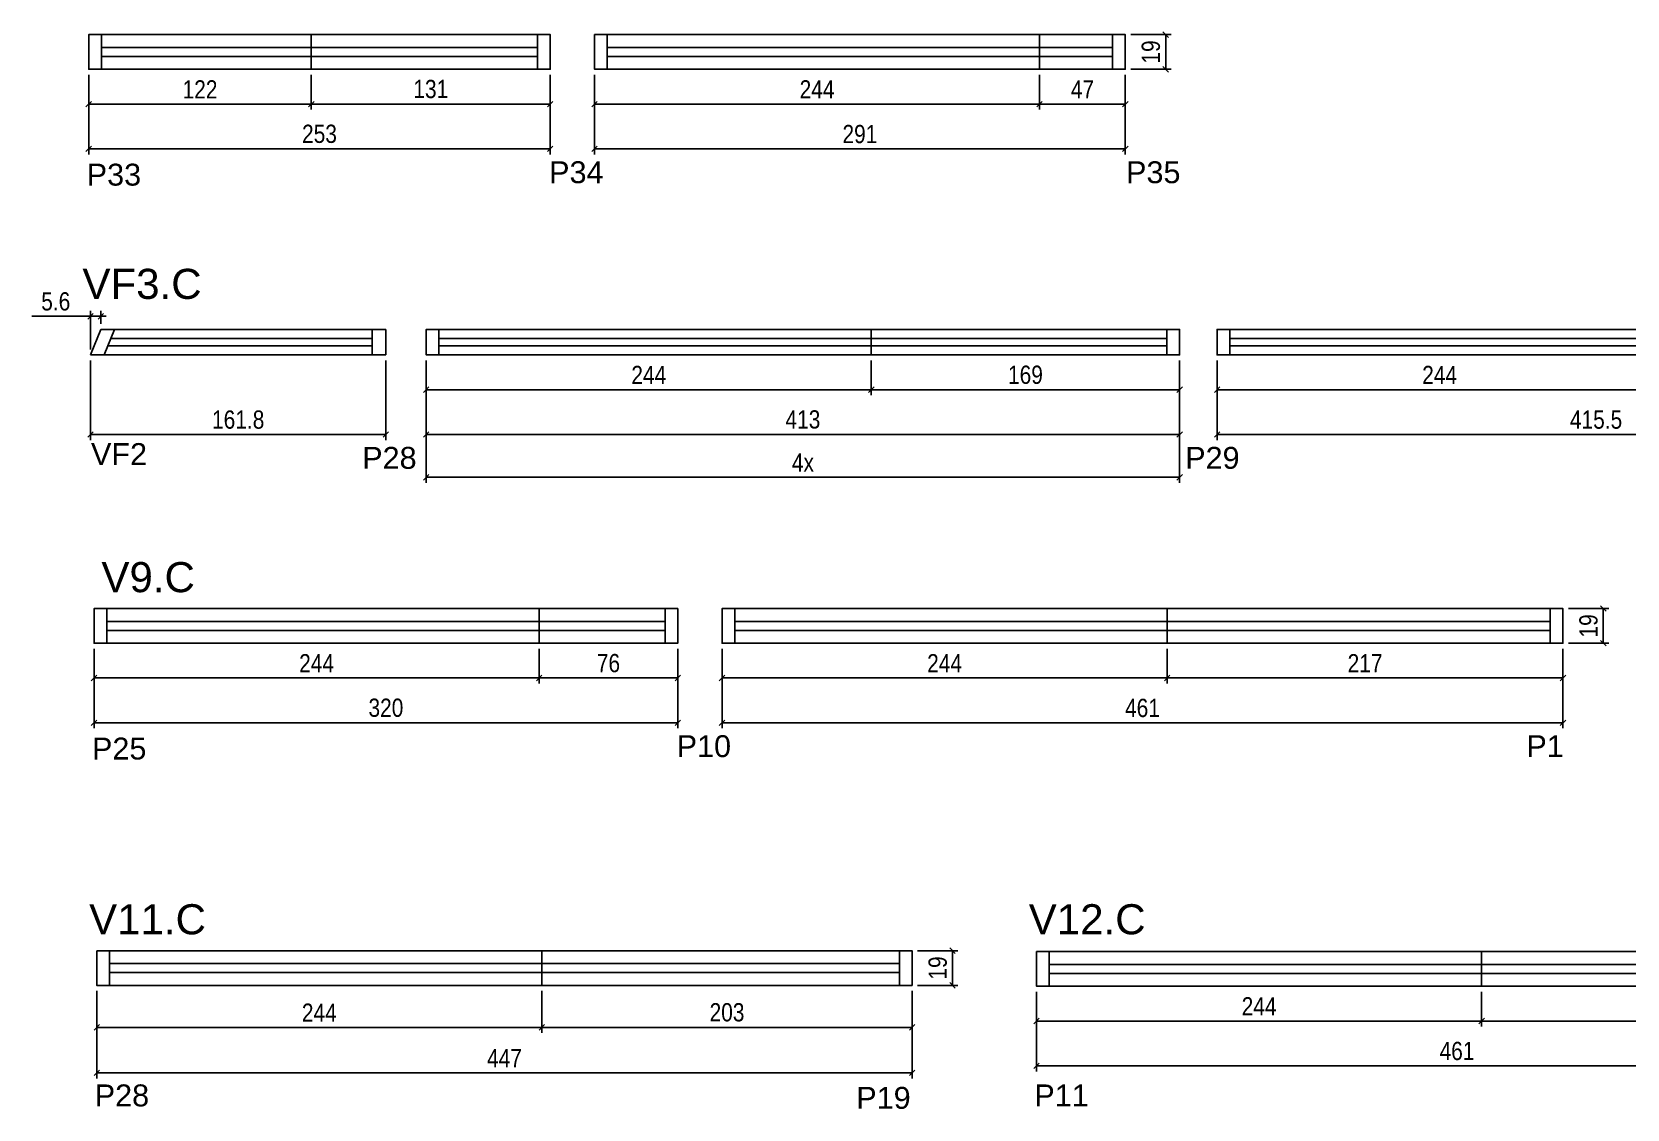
# Model space of a CAD drawing. Header units: millimetres. Extents: x 3390 to 4762, y -1152 to 1297.
# Drawn here: x 3401 to 4276, y -517 to 74 of the extents above; entities that cross this region are included whole.
import ezdxf

# ---------------------------------------------------------------- set-up
doc = ezdxf.new("R2010")
doc.units = ezdxf.units.MM
for name, color, linetype in [('5', 5, 'Continuous'), ('COTA', 241, 'Continuous'), ('NOMENCLATURA', 7, 'Continuous'), ('Painéis', 200, 'Continuous'), ('SARR_2.2x7', 40, 'Continuous'), ('SARR_EDITAR', 141, 'Continuous')]:
    doc.layers.add(name, color=color, linetype=linetype)
doc.styles.add('COTA TECNICA', font='techl___.ttf', dxfattribs={"height": 10})
doc.styles.add('COTA TECNICA-50', font='techl___.ttf', dxfattribs={"height": 10})
doc.styles.get("Standard").update_dxf_attribs({"font": 'arial.ttf'})
doc.dimstyles.new('COTA PAINEL-50', dxfattribs={"dimtxt": 10, "dimasz": 3, "dimexe": 3, "dimexo": 3, "dimgap": 3, "dimtad": 1, "dimdec": 1, "dimzin": 12, "dimdsep": 46, "dimtxsty": 'COTA TECNICA-50', "dimblk1": 'OBLIQUE', "dimblk2": 'OBLIQUE', "dimsah": 1, "dimcen": 0.9, "dimclrd": 4, "dimclre": 4, "dimclrt": 240, "dimadec": 1, "dimazin": 3, "dimtfac": 1, "dimtdec": 1, "dimtmove": 0, "dimatfit": 3, "dimfxl": 1, "dimtolj": 1, "dimtzin": 12, "dimarcsym": 0})
doc.dimstyles.new('PAINEL', dxfattribs={"dimtxt": 10, "dimasz": 3, "dimexe": 3, "dimexo": 3, "dimgap": 3, "dimtad": 1, "dimdec": 1, "dimzin": 12, "dimdsep": 46, "dimtxsty": 'COTA TECNICA', "dimblk1": 'OBLIQUE', "dimblk2": 'OBLIQUE', "dimsah": 1, "dimcen": 0.9, "dimclrd": 4, "dimclre": 4, "dimclrt": 240, "dimadec": 1, "dimazin": 3, "dimtfac": 1, "dimtdec": 1, "dimtmove": 0, "dimatfit": 3, "dimfxl": 1, "dimtolj": 1, "dimtzin": 12, "dimarcsym": 0})

# ---------------------------------------------------------------- blocks, each defined once
blk = doc.blocks.new('_Oblique')
at = {"color": 0, "linetype": 'ByBlock', "lineweight": -2}
blk.add_line((-0.5, -0.5), (0.5, 0.5), dxfattribs=at)
blk = doc.blocks.new('*D34')
at = {"layer": 'COTA', "color": 4, "linetype": 'ByBlock', "lineweight": -2, "transparency": 16777216}
for p, q in [((3617.5, -106.38), (3617.5, -125.43)), ((3861.5, -106.38), (3861.5, -125.43)), ((3617.5, -122.43), (3861.5, -122.43))]:
    blk.add_line(p, q, dxfattribs=at)
at = {"layer": 'Defpoints', "color": 0, "linetype": 'ByBlock', "transparency": 16777216}
for p in [(3617.5, -103.38), (3861.5, -103.38), (3861.5, -122.43)]:
    blk.add_point(p, dxfattribs=at)
at = {"layer": 'COTA', "color": 4, "linetype": 'ByBlock', "lineweight": -2, "transparency": 16777216, "xscale": 3, "yscale": 3, "zscale": 3, "rotation": 180}
blk.add_blockref('_Oblique', (3617.5, -122.43), dxfattribs=at)
at = {"layer": 'COTA', "color": 4, "linetype": 'ByBlock', "lineweight": -2, "transparency": 16777216, "xscale": 3, "yscale": 3, "zscale": 3}
blk.add_blockref('_Oblique', (3861.5, -122.43), dxfattribs=at)
at = {"layer": 'COTA', "color": 240, "linetype": 'ByBlock', "transparency": 16777216, "insert": (3739.5, -114.36), "char_height": 10, "attachment_point": 5, "style": 'COTA TECNICA-50'}
blk.add_mtext('\\A1;244', dxfattribs=at)
blk = doc.blocks.new('*D35')
at = {"layer": 'COTA', "color": 4, "linetype": 'ByBlock', "lineweight": -2, "transparency": 16777216}
for p, q in [((3861.5, -106.38), (3861.5, -125.43)), ((4030.5, -106.38), (4030.5, -125.43)), ((3861.5, -122.43), (4030.5, -122.43))]:
    blk.add_line(p, q, dxfattribs=at)
at = {"layer": 'Defpoints', "color": 0, "linetype": 'ByBlock', "transparency": 16777216}
for p in [(3861.5, -103.38), (4030.5, -103.38), (4030.5, -122.43)]:
    blk.add_point(p, dxfattribs=at)
at = {"layer": 'COTA', "color": 4, "linetype": 'ByBlock', "lineweight": -2, "transparency": 16777216, "xscale": 3, "yscale": 3, "zscale": 3, "rotation": 180}
blk.add_blockref('_Oblique', (3861.5, -122.43), dxfattribs=at)
at = {"layer": 'COTA', "color": 4, "linetype": 'ByBlock', "lineweight": -2, "transparency": 16777216, "xscale": 3, "yscale": 3, "zscale": 3}
blk.add_blockref('_Oblique', (4030.5, -122.43), dxfattribs=at)
at = {"layer": 'COTA', "color": 240, "linetype": 'ByBlock', "transparency": 16777216, "insert": (3946, -114.3), "char_height": 10, "attachment_point": 5, "style": 'COTA TECNICA-50'}
blk.add_mtext('\\A1;169', dxfattribs=at)
blk = doc.blocks.new('*D154')
at = {"layer": 'COTA', "color": 4, "lineweight": -2, "transparency": 16777216}
for p, q in [((3617.5, -106.38), (3617.5, -150.01)), ((4030.5, -106.38), (4030.5, -150.01)), ((3617.5, -147.01), (4030.5, -147.01))]:
    blk.add_line(p, q, dxfattribs=at)
at = {"layer": 'Defpoints', "color": 0, "transparency": 16777216}
for p in [(3617.5, -103.38), (4030.5, -103.38), (4030.5, -147.01)]:
    blk.add_point(p, dxfattribs=at)
at = {"layer": 'COTA', "color": 4, "lineweight": -2, "transparency": 16777216, "xscale": 3, "yscale": 3, "zscale": 3, "rotation": 180}
blk.add_blockref('_Oblique', (3617.5, -147.01), dxfattribs=at)
at = {"layer": 'COTA', "color": 4, "lineweight": -2, "transparency": 16777216, "xscale": 3, "yscale": 3, "zscale": 3}
blk.add_blockref('_Oblique', (4030.5, -147.01), dxfattribs=at)
at = {"layer": 'COTA', "color": 240, "transparency": 16777216, "insert": (3824, -138.79), "char_height": 10, "attachment_point": 5, "style": 'COTA TECNICA'}
blk.add_mtext('\\A1;413', dxfattribs=at)
blk = doc.blocks.new('*D36')
at = {"layer": 'COTA', "color": 4, "linetype": 'ByBlock', "lineweight": -2, "transparency": 16777216}
for p, q in [((4051.05, -106.38), (4051.05, -125.43)), ((4295.05, -106.38), (4295.05, -125.43)), ((4051.05, -122.43), (4295.05, -122.43))]:
    blk.add_line(p, q, dxfattribs=at)
at = {"layer": 'Defpoints', "color": 0, "linetype": 'ByBlock', "transparency": 16777216}
for p in [(4051.05, -103.38), (4295.05, -103.38), (4295.05, -122.43)]:
    blk.add_point(p, dxfattribs=at)
at = {"layer": 'COTA', "color": 4, "linetype": 'ByBlock', "lineweight": -2, "transparency": 16777216, "xscale": 3, "yscale": 3, "zscale": 3, "rotation": 180}
blk.add_blockref('_Oblique', (4051.05, -122.43), dxfattribs=at)
at = {"layer": 'COTA', "color": 4, "linetype": 'ByBlock', "lineweight": -2, "transparency": 16777216, "xscale": 3, "yscale": 3, "zscale": 3}
blk.add_blockref('_Oblique', (4295.05, -122.43), dxfattribs=at)
at = {"layer": 'COTA', "color": 240, "linetype": 'ByBlock', "transparency": 16777216, "insert": (4173.05, -114.36), "char_height": 10, "attachment_point": 5, "style": 'COTA TECNICA-50'}
blk.add_mtext('\\A1;244', dxfattribs=at)
blk = doc.blocks.new('*D155')
at = {"layer": 'COTA', "color": 4, "lineweight": -2, "transparency": 16777216}
for p, q in [((4051.05, -106.38), (4051.05, -150.01)), ((4466.55, -106.38), (4466.55, -150.01)), ((4051.05, -147.01), (4466.55, -147.01))]:
    blk.add_line(p, q, dxfattribs=at)
at = {"layer": 'Defpoints', "color": 0, "transparency": 16777216}
for p in [(4051.05, -103.38), (4466.55, -103.38), (4466.55, -147.01)]:
    blk.add_point(p, dxfattribs=at)
at = {"layer": 'COTA', "color": 4, "lineweight": -2, "transparency": 16777216, "xscale": 3, "yscale": 3, "zscale": 3, "rotation": 180}
blk.add_blockref('_Oblique', (4051.05, -147.01), dxfattribs=at)
at = {"layer": 'COTA', "color": 4, "lineweight": -2, "transparency": 16777216, "xscale": 3, "yscale": 3, "zscale": 3}
blk.add_blockref('_Oblique', (4466.55, -147.01), dxfattribs=at)
at = {"layer": 'COTA', "color": 240, "transparency": 16777216, "insert": (4258.8, -138.9), "char_height": 10, "attachment_point": 5, "style": 'COTA TECNICA'}
blk.add_mtext('\\A1;415.5', dxfattribs=at)
blk = doc.blocks.new('*D38')
at = {"layer": 'COTA', "color": 4, "linetype": 'ByBlock', "lineweight": -2, "transparency": 16777216}
for p, q in [((3432.49, 50.16), (3432.49, 31.11)), ((3554.49, 50.16), (3554.49, 31.11)), ((3432.49, 34.11), (3554.49, 34.11))]:
    blk.add_line(p, q, dxfattribs=at)
at = {"layer": 'Defpoints', "color": 0, "linetype": 'ByBlock', "transparency": 16777216}
for p in [(3432.49, 53.16), (3554.49, 53.16), (3554.49, 34.11)]:
    blk.add_point(p, dxfattribs=at)
at = {"layer": 'COTA', "color": 4, "linetype": 'ByBlock', "lineweight": -2, "transparency": 16777216, "xscale": 3, "yscale": 3, "zscale": 3, "rotation": 180}
blk.add_blockref('_Oblique', (3432.49, 34.11), dxfattribs=at)
at = {"layer": 'COTA', "color": 4, "linetype": 'ByBlock', "lineweight": -2, "transparency": 16777216, "xscale": 3, "yscale": 3, "zscale": 3}
blk.add_blockref('_Oblique', (3554.49, 34.11), dxfattribs=at)
at = {"layer": 'COTA', "color": 240, "linetype": 'ByBlock', "transparency": 16777216, "insert": (3493.49, 42.17), "char_height": 10, "attachment_point": 5, "style": 'COTA TECNICA-50'}
blk.add_mtext('\\A1;122', dxfattribs=at)
blk = doc.blocks.new('*D39')
at = {"layer": 'COTA', "color": 4, "linetype": 'ByBlock', "lineweight": -2, "transparency": 16777216}
for p, q in [((3554.49, 50.16), (3554.49, 31.11)), ((3685.49, 50.16), (3685.49, 31.11)), ((3554.49, 34.11), (3685.49, 34.11))]:
    blk.add_line(p, q, dxfattribs=at)
at = {"layer": 'Defpoints', "color": 0, "linetype": 'ByBlock', "transparency": 16777216}
for p in [(3554.49, 53.16), (3685.49, 53.16), (3685.49, 34.11)]:
    blk.add_point(p, dxfattribs=at)
at = {"layer": 'COTA', "color": 4, "linetype": 'ByBlock', "lineweight": -2, "transparency": 16777216, "xscale": 3, "yscale": 3, "zscale": 3, "rotation": 180}
blk.add_blockref('_Oblique', (3554.49, 34.11), dxfattribs=at)
at = {"layer": 'COTA', "color": 4, "linetype": 'ByBlock', "lineweight": -2, "transparency": 16777216, "xscale": 3, "yscale": 3, "zscale": 3}
blk.add_blockref('_Oblique', (3685.49, 34.11), dxfattribs=at)
at = {"layer": 'COTA', "color": 240, "linetype": 'ByBlock', "transparency": 16777216, "insert": (3619.99, 42.33), "char_height": 10, "attachment_point": 5, "style": 'COTA TECNICA-50'}
blk.add_mtext('\\A1;131', dxfattribs=at)
blk = doc.blocks.new('*D157')
at = {"layer": 'COTA', "color": 4, "lineweight": -2, "transparency": 16777216}
for p, q in [((3432.49, 50.16), (3432.49, 6.53)), ((3685.49, 50.16), (3685.49, 6.53)), ((3432.49, 9.53), (3685.49, 9.53))]:
    blk.add_line(p, q, dxfattribs=at)
at = {"layer": 'Defpoints', "color": 0, "transparency": 16777216}
for p in [(3432.49, 53.16), (3685.49, 53.16), (3685.49, 9.53)]:
    blk.add_point(p, dxfattribs=at)
at = {"layer": 'COTA', "color": 4, "lineweight": -2, "transparency": 16777216, "xscale": 3, "yscale": 3, "zscale": 3, "rotation": 180}
blk.add_blockref('_Oblique', (3432.49, 9.53), dxfattribs=at)
at = {"layer": 'COTA', "color": 4, "lineweight": -2, "transparency": 16777216, "xscale": 3, "yscale": 3, "zscale": 3}
blk.add_blockref('_Oblique', (3685.49, 9.53), dxfattribs=at)
at = {"layer": 'COTA', "color": 240, "transparency": 16777216, "insert": (3558.99, 17.75), "char_height": 10, "attachment_point": 5, "style": 'COTA TECNICA'}
blk.add_mtext('\\A1;253', dxfattribs=at)
blk = doc.blocks.new('*D40')
at = {"layer": 'COTA', "color": 4, "linetype": 'ByBlock', "lineweight": -2, "transparency": 16777216}
for p, q in [((3709.75, 50.16), (3709.75, 31.11)), ((3953.75, 50.16), (3953.75, 31.11)), ((3709.75, 34.11), (3953.75, 34.11))]:
    blk.add_line(p, q, dxfattribs=at)
at = {"layer": 'Defpoints', "color": 0, "linetype": 'ByBlock', "transparency": 16777216}
for p in [(3709.75, 53.16), (3953.75, 53.16), (3953.75, 34.11)]:
    blk.add_point(p, dxfattribs=at)
at = {"layer": 'COTA', "color": 4, "linetype": 'ByBlock', "lineweight": -2, "transparency": 16777216, "xscale": 3, "yscale": 3, "zscale": 3, "rotation": 180}
blk.add_blockref('_Oblique', (3709.75, 34.11), dxfattribs=at)
at = {"layer": 'COTA', "color": 4, "linetype": 'ByBlock', "lineweight": -2, "transparency": 16777216, "xscale": 3, "yscale": 3, "zscale": 3}
blk.add_blockref('_Oblique', (3953.75, 34.11), dxfattribs=at)
at = {"layer": 'COTA', "color": 240, "linetype": 'ByBlock', "transparency": 16777216, "insert": (3831.75, 42.19), "char_height": 10, "attachment_point": 5, "style": 'COTA TECNICA-50'}
blk.add_mtext('\\A1;244', dxfattribs=at)
blk = doc.blocks.new('*D41')
at = {"layer": 'COTA', "color": 4, "linetype": 'ByBlock', "lineweight": -2, "transparency": 16777216}
for p, q in [((3953.75, 50.16), (3953.75, 31.11)), ((4000.75, 50.16), (4000.75, 31.11)), ((3953.75, 34.11), (4000.75, 34.11))]:
    blk.add_line(p, q, dxfattribs=at)
at = {"layer": 'Defpoints', "color": 0, "linetype": 'ByBlock', "transparency": 16777216}
for p in [(3953.75, 53.16), (4000.75, 53.16), (4000.75, 34.11)]:
    blk.add_point(p, dxfattribs=at)
at = {"layer": 'COTA', "color": 4, "linetype": 'ByBlock', "lineweight": -2, "transparency": 16777216, "xscale": 3, "yscale": 3, "zscale": 3, "rotation": 180}
blk.add_blockref('_Oblique', (3953.75, 34.11), dxfattribs=at)
at = {"layer": 'COTA', "color": 4, "linetype": 'ByBlock', "lineweight": -2, "transparency": 16777216, "xscale": 3, "yscale": 3, "zscale": 3}
blk.add_blockref('_Oblique', (4000.75, 34.11), dxfattribs=at)
at = {"layer": 'COTA', "color": 240, "linetype": 'ByBlock', "transparency": 16777216, "insert": (3977.25, 42.19), "char_height": 10, "attachment_point": 5, "style": 'COTA TECNICA-50'}
blk.add_mtext('\\A1;47', dxfattribs=at)
blk = doc.blocks.new('*D158')
at = {"layer": 'COTA', "color": 4, "lineweight": -2, "transparency": 16777216}
for p, q in [((3709.75, 50.16), (3709.75, 6.53)), ((4000.75, 50.16), (4000.75, 6.53)), ((3709.75, 9.53), (4000.75, 9.53))]:
    blk.add_line(p, q, dxfattribs=at)
at = {"layer": 'Defpoints', "color": 0, "transparency": 16777216}
for p in [(3709.75, 53.16), (4000.75, 53.16), (4000.75, 9.53)]:
    blk.add_point(p, dxfattribs=at)
at = {"layer": 'COTA', "color": 4, "lineweight": -2, "transparency": 16777216, "xscale": 3, "yscale": 3, "zscale": 3, "rotation": 180}
blk.add_blockref('_Oblique', (3709.75, 9.53), dxfattribs=at)
at = {"layer": 'COTA', "color": 4, "lineweight": -2, "transparency": 16777216, "xscale": 3, "yscale": 3, "zscale": 3}
blk.add_blockref('_Oblique', (4000.75, 9.53), dxfattribs=at)
at = {"layer": 'COTA', "color": 240, "transparency": 16777216, "insert": (3855.25, 17.62), "char_height": 10, "attachment_point": 5, "style": 'COTA TECNICA'}
blk.add_mtext('\\A1;291', dxfattribs=at)
blk = doc.blocks.new('*D42')
at = {"layer": 'COTA', "color": 4, "lineweight": -2, "transparency": 16777216}
for p, q in [((4003.75, 72.16), (4025.87, 72.16)), ((4022.87, 53.16), (4022.87, 72.16)), ((4003.75, 53.16), (4025.87, 53.16))]:
    blk.add_line(p, q, dxfattribs=at)
at = {"layer": 'Defpoints', "color": 0, "transparency": 16777216}
for p in [(4000.75, 72.16), (4022.87, 72.16), (4000.75, 53.16)]:
    blk.add_point(p, dxfattribs=at)
at = {"layer": 'COTA', "color": 4, "lineweight": -2, "transparency": 16777216, "xscale": 3, "yscale": 3, "zscale": 3}
for p, rotation in [((4022.87, 72.16), 90), ((4022.87, 53.16), 270)]:
    blk.add_blockref('_Oblique', p, dxfattribs=dict(at, rotation=rotation))
at = {"layer": 'COTA', "color": 240, "transparency": 16777216, "insert": (4014.78, 62.66), "char_height": 10, "attachment_point": 5, "rotation": 90, "style": 'COTA TECNICA'}
blk.add_mtext('\\A1;19', dxfattribs=at)
blk = doc.blocks.new('*D43')
at = {"layer": 'Defpoints', "color": 0, "transparency": 16777216}
for p in [(3433.5, -103.38), (3595.35, -103.38), (3433.5, -147.01)]:
    blk.add_point(p, dxfattribs=at)
at = {"layer": 'Painéis', "color": 4, "lineweight": -2, "transparency": 16777216}
for p, q in [((3433.5, -106.38), (3433.5, -150.01)), ((3595.35, -106.38), (3595.35, -150.01)), ((3595.35, -147.01), (3433.5, -147.01))]:
    blk.add_line(p, q, dxfattribs=at)
at = {"layer": 'Painéis', "color": 4, "lineweight": -2, "transparency": 16777216, "xscale": 3, "yscale": 3, "zscale": 3, "rotation": 180}
blk.add_blockref('_Oblique', (3433.5, -147.01), dxfattribs=at)
at = {"layer": 'Painéis', "color": 4, "lineweight": -2, "transparency": 16777216, "xscale": 3, "yscale": 3, "zscale": 3}
blk.add_blockref('_Oblique', (3595.35, -147.01), dxfattribs=at)
at = {"layer": 'Painéis', "color": 240, "transparency": 16777216, "insert": (3514.42, -138.89), "char_height": 10, "attachment_point": 5, "style": 'COTA TECNICA'}
blk.add_mtext('\\A1;161.8', dxfattribs=at)
blk = doc.blocks.new('*D159')
at = {"layer": 'Defpoints', "color": 0, "transparency": 16777216}
for p in [(3433.5, -82.2), (3439.09, -89.38), (3433.5, -103.38)]:
    blk.add_point(p, dxfattribs=at)
at = {"layer": 'Painéis', "color": 4, "lineweight": -2, "transparency": 16777216}
for p, q in [((3433.5, -82.2), (3401.34, -82.2)), ((3433.5, -100.38), (3433.5, -79.2)), ((3439.09, -82.2), (3433.5, -82.2)), ((3439.09, -86.38), (3439.09, -79.2)), ((3439.09, -82.2), (3442.09, -82.2))]:
    blk.add_line(p, q, dxfattribs=at)
at = {"layer": 'Painéis', "color": 4, "lineweight": -2, "transparency": 16777216, "xscale": 3, "yscale": 3, "zscale": 3}
blk.add_blockref('_Oblique', (3433.5, -82.2), dxfattribs=at)
at = {"layer": 'Painéis', "color": 4, "lineweight": -2, "transparency": 16777216, "xscale": 3, "yscale": 3, "zscale": 3, "rotation": 180}
blk.add_blockref('_Oblique', (3439.09, -82.2), dxfattribs=at)
at = {"layer": 'Painéis', "color": 240, "transparency": 16777216, "insert": (3414.42, -74.09), "char_height": 10, "attachment_point": 5, "style": 'COTA TECNICA'}
blk.add_mtext('\\A1;5.6', dxfattribs=at)
blk = doc.blocks.new('*D44')
at = {"layer": 'COTA', "color": 4, "linetype": 'ByBlock', "lineweight": -2, "transparency": 16777216}
for p, q in [((3435.4, -264.4), (3435.4, -283.45)), ((3679.4, -264.4), (3679.4, -283.45)), ((3435.4, -280.45), (3679.4, -280.45))]:
    blk.add_line(p, q, dxfattribs=at)
at = {"layer": 'Defpoints', "color": 0, "linetype": 'ByBlock', "transparency": 16777216}
for p in [(3435.4, -261.4), (3679.4, -261.4), (3679.4, -280.45)]:
    blk.add_point(p, dxfattribs=at)
at = {"layer": 'COTA', "color": 4, "linetype": 'ByBlock', "lineweight": -2, "transparency": 16777216, "xscale": 3, "yscale": 3, "zscale": 3, "rotation": 180}
blk.add_blockref('_Oblique', (3435.4, -280.45), dxfattribs=at)
at = {"layer": 'COTA', "color": 4, "linetype": 'ByBlock', "lineweight": -2, "transparency": 16777216, "xscale": 3, "yscale": 3, "zscale": 3}
blk.add_blockref('_Oblique', (3679.4, -280.45), dxfattribs=at)
at = {"layer": 'COTA', "color": 240, "linetype": 'ByBlock', "transparency": 16777216, "insert": (3557.4, -272.37), "char_height": 10, "attachment_point": 5, "style": 'COTA TECNICA-50'}
blk.add_mtext('\\A1;244', dxfattribs=at)
blk = doc.blocks.new('*D45')
at = {"layer": 'COTA', "color": 4, "linetype": 'ByBlock', "lineweight": -2, "transparency": 16777216}
for p, q in [((3679.4, -264.4), (3679.4, -283.45)), ((3755.4, -264.4), (3755.4, -283.45)), ((3679.4, -280.45), (3755.4, -280.45))]:
    blk.add_line(p, q, dxfattribs=at)
at = {"layer": 'Defpoints', "color": 0, "linetype": 'ByBlock', "transparency": 16777216}
for p in [(3679.4, -261.4), (3755.4, -261.4), (3755.4, -280.45)]:
    blk.add_point(p, dxfattribs=at)
at = {"layer": 'COTA', "color": 4, "linetype": 'ByBlock', "lineweight": -2, "transparency": 16777216, "xscale": 3, "yscale": 3, "zscale": 3, "rotation": 180}
blk.add_blockref('_Oblique', (3679.4, -280.45), dxfattribs=at)
at = {"layer": 'COTA', "color": 4, "linetype": 'ByBlock', "lineweight": -2, "transparency": 16777216, "xscale": 3, "yscale": 3, "zscale": 3}
blk.add_blockref('_Oblique', (3755.4, -280.45), dxfattribs=at)
at = {"layer": 'COTA', "color": 240, "linetype": 'ByBlock', "transparency": 16777216, "insert": (3717.4, -272.35), "char_height": 10, "attachment_point": 5, "style": 'COTA TECNICA-50'}
blk.add_mtext('\\A1;76', dxfattribs=at)
blk = doc.blocks.new('*D160')
at = {"layer": 'COTA', "color": 4, "lineweight": -2, "transparency": 16777216}
for p, q in [((3435.4, -264.4), (3435.4, -308.03)), ((3755.4, -264.4), (3755.4, -308.03)), ((3435.4, -305.03), (3755.4, -305.03))]:
    blk.add_line(p, q, dxfattribs=at)
at = {"layer": 'Defpoints', "color": 0, "transparency": 16777216}
for p in [(3435.4, -261.4), (3755.4, -261.4), (3755.4, -305.03)]:
    blk.add_point(p, dxfattribs=at)
at = {"layer": 'COTA', "color": 4, "lineweight": -2, "transparency": 16777216, "xscale": 3, "yscale": 3, "zscale": 3, "rotation": 180}
blk.add_blockref('_Oblique', (3435.4, -305.03), dxfattribs=at)
at = {"layer": 'COTA', "color": 4, "lineweight": -2, "transparency": 16777216, "xscale": 3, "yscale": 3, "zscale": 3}
blk.add_blockref('_Oblique', (3755.4, -305.03), dxfattribs=at)
at = {"layer": 'COTA', "color": 240, "transparency": 16777216, "insert": (3595.4, -296.81), "char_height": 10, "attachment_point": 5, "style": 'COTA TECNICA'}
blk.add_mtext('\\A1;320', dxfattribs=at)
blk = doc.blocks.new('*D46')
at = {"layer": 'COTA', "color": 4, "linetype": 'ByBlock', "lineweight": -2, "transparency": 16777216}
for p, q in [((3779.66, -264.4), (3779.66, -283.45)), ((4023.66, -264.4), (4023.66, -283.45)), ((3779.66, -280.45), (4023.66, -280.45))]:
    blk.add_line(p, q, dxfattribs=at)
at = {"layer": 'Defpoints', "color": 0, "linetype": 'ByBlock', "transparency": 16777216}
for p in [(3779.66, -261.4), (4023.66, -261.4), (4023.66, -280.45)]:
    blk.add_point(p, dxfattribs=at)
at = {"layer": 'COTA', "color": 4, "linetype": 'ByBlock', "lineweight": -2, "transparency": 16777216, "xscale": 3, "yscale": 3, "zscale": 3, "rotation": 180}
blk.add_blockref('_Oblique', (3779.66, -280.45), dxfattribs=at)
at = {"layer": 'COTA', "color": 4, "linetype": 'ByBlock', "lineweight": -2, "transparency": 16777216, "xscale": 3, "yscale": 3, "zscale": 3}
blk.add_blockref('_Oblique', (4023.66, -280.45), dxfattribs=at)
at = {"layer": 'COTA', "color": 240, "linetype": 'ByBlock', "transparency": 16777216, "insert": (3901.66, -272.37), "char_height": 10, "attachment_point": 5, "style": 'COTA TECNICA-50'}
blk.add_mtext('\\A1;244', dxfattribs=at)
blk = doc.blocks.new('*D47')
at = {"layer": 'COTA', "color": 4, "linetype": 'ByBlock', "lineweight": -2, "transparency": 16777216}
for p, q in [((4023.66, -264.4), (4023.66, -283.45)), ((4240.66, -264.4), (4240.66, -283.45)), ((4023.66, -280.45), (4240.66, -280.45))]:
    blk.add_line(p, q, dxfattribs=at)
at = {"layer": 'Defpoints', "color": 0, "linetype": 'ByBlock', "transparency": 16777216}
for p in [(4023.66, -261.4), (4240.66, -261.4), (4240.66, -280.45)]:
    blk.add_point(p, dxfattribs=at)
at = {"layer": 'COTA', "color": 4, "linetype": 'ByBlock', "lineweight": -2, "transparency": 16777216, "xscale": 3, "yscale": 3, "zscale": 3, "rotation": 180}
blk.add_blockref('_Oblique', (4023.66, -280.45), dxfattribs=at)
at = {"layer": 'COTA', "color": 4, "linetype": 'ByBlock', "lineweight": -2, "transparency": 16777216, "xscale": 3, "yscale": 3, "zscale": 3}
blk.add_blockref('_Oblique', (4240.66, -280.45), dxfattribs=at)
at = {"layer": 'COTA', "color": 240, "linetype": 'ByBlock', "transparency": 16777216, "insert": (4132.16, -272.37), "char_height": 10, "attachment_point": 5, "style": 'COTA TECNICA-50'}
blk.add_mtext('\\A1;217', dxfattribs=at)
blk = doc.blocks.new('*D161')
at = {"layer": 'COTA', "color": 4, "lineweight": -2, "transparency": 16777216}
for p, q in [((3779.66, -264.4), (3779.66, -308.03)), ((4240.66, -264.4), (4240.66, -308.03)), ((3779.66, -305.03), (4240.66, -305.03))]:
    blk.add_line(p, q, dxfattribs=at)
at = {"layer": 'Defpoints', "color": 0, "transparency": 16777216}
for p in [(3779.66, -261.4), (4240.66, -261.4), (4240.66, -305.03)]:
    blk.add_point(p, dxfattribs=at)
at = {"layer": 'COTA', "color": 4, "lineweight": -2, "transparency": 16777216, "xscale": 3, "yscale": 3, "zscale": 3, "rotation": 180}
blk.add_blockref('_Oblique', (3779.66, -305.03), dxfattribs=at)
at = {"layer": 'COTA', "color": 4, "lineweight": -2, "transparency": 16777216, "xscale": 3, "yscale": 3, "zscale": 3}
blk.add_blockref('_Oblique', (4240.66, -305.03), dxfattribs=at)
at = {"layer": 'COTA', "color": 240, "transparency": 16777216, "insert": (4010.16, -296.93), "char_height": 10, "attachment_point": 5, "style": 'COTA TECNICA'}
blk.add_mtext('\\A1;461', dxfattribs=at)
blk = doc.blocks.new('*D48')
at = {"layer": 'COTA', "color": 4, "lineweight": -2, "transparency": 16777216}
for p, q in [((4243.66, -242.4), (4265.78, -242.4)), ((4262.78, -261.4), (4262.78, -242.4)), ((4243.66, -261.4), (4265.78, -261.4))]:
    blk.add_line(p, q, dxfattribs=at)
at = {"layer": 'Defpoints', "color": 0, "transparency": 16777216}
for p in [(4240.66, -242.4), (4262.78, -242.4), (4240.66, -261.4)]:
    blk.add_point(p, dxfattribs=at)
at = {"layer": 'COTA', "color": 4, "lineweight": -2, "transparency": 16777216, "xscale": 3, "yscale": 3, "zscale": 3}
for p, rotation in [((4262.78, -242.4), 90), ((4262.78, -261.4), 270)]:
    blk.add_blockref('_Oblique', p, dxfattribs=dict(at, rotation=rotation))
at = {"layer": 'COTA', "color": 240, "transparency": 16777216, "insert": (4254.69, -251.9), "char_height": 10, "attachment_point": 5, "rotation": 90, "style": 'COTA TECNICA'}
blk.add_mtext('\\A1;19', dxfattribs=at)
blk = doc.blocks.new('*D88')
at = {"layer": 'COTA', "color": 4, "linetype": 'ByBlock', "lineweight": -2, "transparency": 16777216}
for p, q in [((3436.89, -451.91), (3436.89, -499.91)), ((3883.89, -451.91), (3883.89, -499.91)), ((3436.89, -496.91), (3883.89, -496.91))]:
    blk.add_line(p, q, dxfattribs=at)
at = {"layer": 'Defpoints', "color": 0, "linetype": 'ByBlock', "transparency": 16777216}
for p in [(3436.89, -448.91), (3883.89, -448.91), (3883.89, -496.91)]:
    blk.add_point(p, dxfattribs=at)
at = {"layer": 'COTA', "color": 4, "linetype": 'ByBlock', "lineweight": -2, "transparency": 16777216, "xscale": 3, "yscale": 3, "zscale": 3, "rotation": 180}
blk.add_blockref('_Oblique', (3436.89, -496.91), dxfattribs=at)
at = {"layer": 'COTA', "color": 4, "linetype": 'ByBlock', "lineweight": -2, "transparency": 16777216, "xscale": 3, "yscale": 3, "zscale": 3}
blk.add_blockref('_Oblique', (3883.89, -496.91), dxfattribs=at)
at = {"layer": 'COTA', "color": 240, "linetype": 'ByBlock', "transparency": 16777216, "insert": (3660.39, -488.84), "char_height": 10, "attachment_point": 5, "style": 'COTA TECNICA-50'}
blk.add_mtext('\\A1;447', dxfattribs=at)
blk = doc.blocks.new('*D89')
at = {"layer": 'COTA', "color": 4, "lineweight": -2, "transparency": 16777216}
for p, q in [((3886.89, -429.91), (3909.01, -429.91)), ((3906.01, -448.91), (3906.01, -429.91)), ((3886.89, -448.91), (3909.01, -448.91))]:
    blk.add_line(p, q, dxfattribs=at)
at = {"layer": 'Defpoints', "color": 0, "transparency": 16777216}
for p in [(3883.89, -429.91), (3906.01, -429.91), (3883.89, -448.91)]:
    blk.add_point(p, dxfattribs=at)
at = {"layer": 'COTA', "color": 4, "lineweight": -2, "transparency": 16777216, "xscale": 3, "yscale": 3, "zscale": 3}
for p, rotation in [((3906.01, -429.91), 90), ((3906.01, -448.91), 270)]:
    blk.add_blockref('_Oblique', p, dxfattribs=dict(at, rotation=rotation))
at = {"layer": 'COTA', "color": 240, "transparency": 16777216, "insert": (3897.92, -439.41), "char_height": 10, "attachment_point": 5, "rotation": 90, "style": 'COTA TECNICA'}
blk.add_mtext('\\A1;19', dxfattribs=at)
blk = doc.blocks.new('*D90')
at = {"layer": 'Defpoints', "color": 0, "transparency": 16777216}
for p in [(3436.89, -448.91), (3680.89, -448.91), (3680.89, -471.95)]:
    blk.add_point(p, dxfattribs=at)
at = {"layer": 'Painéis', "color": 4, "lineweight": -2, "transparency": 16777216}
for p, q in [((3436.89, -451.91), (3436.89, -474.95)), ((3680.89, -451.91), (3680.89, -474.95)), ((3436.89, -471.95), (3680.89, -471.95))]:
    blk.add_line(p, q, dxfattribs=at)
at = {"layer": 'Painéis', "color": 4, "lineweight": -2, "transparency": 16777216, "xscale": 3, "yscale": 3, "zscale": 3, "rotation": 180}
blk.add_blockref('_Oblique', (3436.89, -471.95), dxfattribs=at)
at = {"layer": 'Painéis', "color": 4, "lineweight": -2, "transparency": 16777216, "xscale": 3, "yscale": 3, "zscale": 3}
blk.add_blockref('_Oblique', (3680.89, -471.95), dxfattribs=at)
at = {"layer": 'Painéis', "color": 240, "transparency": 16777216, "insert": (3558.89, -463.88), "char_height": 10, "attachment_point": 5, "style": 'COTA TECNICA'}
blk.add_mtext('\\A1;244', dxfattribs=at)
blk = doc.blocks.new('*D180')
at = {"layer": 'Defpoints', "color": 0, "transparency": 16777216}
for p in [(3680.89, -448.91), (3883.89, -448.91), (3883.89, -471.95)]:
    blk.add_point(p, dxfattribs=at)
at = {"layer": 'Painéis', "color": 4, "lineweight": -2, "transparency": 16777216}
for p, q in [((3680.89, -451.91), (3680.89, -474.95)), ((3883.89, -451.91), (3883.89, -474.95)), ((3680.89, -471.95), (3883.89, -471.95))]:
    blk.add_line(p, q, dxfattribs=at)
at = {"layer": 'Painéis', "color": 4, "lineweight": -2, "transparency": 16777216, "xscale": 3, "yscale": 3, "zscale": 3, "rotation": 180}
blk.add_blockref('_Oblique', (3680.89, -471.95), dxfattribs=at)
at = {"layer": 'Painéis', "color": 4, "lineweight": -2, "transparency": 16777216, "xscale": 3, "yscale": 3, "zscale": 3}
blk.add_blockref('_Oblique', (3883.89, -471.95), dxfattribs=at)
at = {"layer": 'Painéis', "color": 240, "transparency": 16777216, "insert": (3782.39, -463.73), "char_height": 10, "attachment_point": 5, "style": 'COTA TECNICA'}
blk.add_mtext('\\A1;203', dxfattribs=at)
blk = doc.blocks.new('*D195')
at = {"layer": 'Defpoints', "color": 0, "transparency": 16777216}
for p in [(3617.5, -103.38), (4030.5, -103.38), (4030.5, -170.44)]:
    blk.add_point(p, dxfattribs=at)
at = {"layer": 'Painéis', "color": 4, "lineweight": -2, "transparency": 16777216}
for p, q in [((3617.5, -106.38), (3617.5, -173.44)), ((4030.5, -106.38), (4030.5, -173.44)), ((3617.5, -170.44), (4030.5, -170.44))]:
    blk.add_line(p, q, dxfattribs=at)
at = {"layer": 'Painéis', "color": 4, "lineweight": -2, "transparency": 16777216, "xscale": 3, "yscale": 3, "zscale": 3, "rotation": 180}
blk.add_blockref('_Oblique', (3617.5, -170.44), dxfattribs=at)
at = {"layer": 'Painéis', "color": 4, "lineweight": -2, "transparency": 16777216, "xscale": 3, "yscale": 3, "zscale": 3}
blk.add_blockref('_Oblique', (4030.5, -170.44), dxfattribs=at)
at = {"layer": 'Painéis', "color": 240, "transparency": 16777216, "insert": (3824, -162.37), "char_height": 10, "attachment_point": 5, "style": 'COTA TECNICA'}
blk.add_mtext('\\A1;4x', dxfattribs=at)
blk = doc.blocks.new('*D135')
at = {"layer": 'COTA', "color": 4, "linetype": 'ByBlock', "lineweight": -2, "transparency": 16777216}
for p, q in [((3952.08, -452.41), (3952.08, -471.46)), ((4196.08, -452.41), (4196.08, -471.46)), ((3952.08, -468.46), (4196.08, -468.46))]:
    blk.add_line(p, q, dxfattribs=at)
at = {"layer": 'Defpoints', "color": 0, "linetype": 'ByBlock', "transparency": 16777216}
for p in [(3952.08, -449.41), (4196.08, -449.41), (4196.08, -468.46)]:
    blk.add_point(p, dxfattribs=at)
at = {"layer": 'COTA', "color": 4, "linetype": 'ByBlock', "lineweight": -2, "transparency": 16777216, "xscale": 3, "yscale": 3, "zscale": 3, "rotation": 180}
blk.add_blockref('_Oblique', (3952.08, -468.46), dxfattribs=at)
at = {"layer": 'COTA', "color": 4, "linetype": 'ByBlock', "lineweight": -2, "transparency": 16777216, "xscale": 3, "yscale": 3, "zscale": 3}
blk.add_blockref('_Oblique', (4196.08, -468.46), dxfattribs=at)
at = {"layer": 'COTA', "color": 240, "linetype": 'ByBlock', "transparency": 16777216, "insert": (4074.08, -460.39), "char_height": 10, "attachment_point": 5, "style": 'COTA TECNICA-50'}
blk.add_mtext('\\A1;244', dxfattribs=at)
blk = doc.blocks.new('*D136')
at = {"layer": 'COTA', "color": 4, "linetype": 'ByBlock', "lineweight": -2, "transparency": 16777216}
for p, q in [((4196.08, -452.41), (4196.08, -471.46)), ((4413.08, -452.41), (4413.08, -471.46)), ((4196.08, -468.46), (4413.08, -468.46))]:
    blk.add_line(p, q, dxfattribs=at)
at = {"layer": 'Defpoints', "color": 0, "linetype": 'ByBlock', "transparency": 16777216}
for p in [(4196.08, -449.41), (4413.08, -449.41), (4413.08, -468.46)]:
    blk.add_point(p, dxfattribs=at)
at = {"layer": 'COTA', "color": 4, "linetype": 'ByBlock', "lineweight": -2, "transparency": 16777216, "xscale": 3, "yscale": 3, "zscale": 3, "rotation": 180}
blk.add_blockref('_Oblique', (4196.08, -468.46), dxfattribs=at)
at = {"layer": 'COTA', "color": 4, "linetype": 'ByBlock', "lineweight": -2, "transparency": 16777216, "xscale": 3, "yscale": 3, "zscale": 3}
blk.add_blockref('_Oblique', (4413.08, -468.46), dxfattribs=at)
at = {"layer": 'COTA', "color": 240, "linetype": 'ByBlock', "transparency": 16777216, "insert": (4304.58, -460.39), "char_height": 10, "attachment_point": 5, "style": 'COTA TECNICA-50'}
blk.add_mtext('\\A1;217', dxfattribs=at)
blk = doc.blocks.new('*D196')
at = {"layer": 'COTA', "color": 4, "lineweight": -2, "transparency": 16777216}
for p, q in [((3952.08, -452.41), (3952.08, -496.04)), ((4413.08, -452.41), (4413.08, -496.04)), ((3952.08, -493.04), (4413.08, -493.04))]:
    blk.add_line(p, q, dxfattribs=at)
at = {"layer": 'Defpoints', "color": 0, "transparency": 16777216}
for p in [(3952.08, -449.41), (4413.08, -449.41), (4413.08, -493.04)]:
    blk.add_point(p, dxfattribs=at)
at = {"layer": 'COTA', "color": 4, "lineweight": -2, "transparency": 16777216, "xscale": 3, "yscale": 3, "zscale": 3, "rotation": 180}
blk.add_blockref('_Oblique', (3952.08, -493.04), dxfattribs=at)
at = {"layer": 'COTA', "color": 4, "lineweight": -2, "transparency": 16777216, "xscale": 3, "yscale": 3, "zscale": 3}
blk.add_blockref('_Oblique', (4413.08, -493.04), dxfattribs=at)
at = {"layer": 'COTA', "color": 240, "transparency": 16777216, "insert": (4182.58, -484.94), "char_height": 10, "attachment_point": 5, "style": 'COTA TECNICA'}
blk.add_mtext('\\A1;461', dxfattribs=at)

msp = doc.modelspace()

# ---------------------------------------------------------------- linework, layer by layer
at = {"layer": 'Painéis'}
for p, q in [((3439.09, -89.38), (3433.5, -103.38)), ((3595.37, -89.38), (3439.09, -89.38)), ((3595.35, -103.38), (3595.37, -89.38)), ((3433.5, -103.38), (3595.35, -103.38)), ((3680.89, -448.91), (3680.89, -429.91))]:
    msp.add_line(p, q, dxfattribs=at)
for points in [[(3554.49, 53.16), (3432.49, 53.16), (3432.49, 72.16), (3554.49, 72.16)], [(3554.49, 72.16), (3685.49, 72.16), (3685.49, 53.16), (3554.49, 53.16)], [(3953.75, 53.16), (3709.75, 53.16), (3709.75, 72.16), (3953.75, 72.16)], [(3953.75, 72.16), (4000.75, 72.16), (4000.75, 53.16), (3953.75, 53.16)], [(3861.5, -103.38), (3617.5, -103.38), (3617.5, -89.38), (3861.5, -89.38)], [(3861.5, -89.38), (4030.5, -89.38), (4030.5, -103.38), (3861.5, -103.38)], [(4295.05, -103.38), (4051.05, -103.38), (4051.05, -89.38), (4295.05, -89.38)], [(3679.4, -261.4), (3435.4, -261.4), (3435.4, -242.4), (3679.4, -242.4)], [(3679.4, -242.4), (3755.4, -242.4), (3755.4, -261.4), (3679.4, -261.4)], [(4023.66, -261.4), (3779.66, -261.4), (3779.66, -242.4), (4023.66, -242.4)], [(4023.66, -242.4), (4240.66, -242.4), (4240.66, -261.4), (4023.66, -261.4)], [(4196.08, -449.41), (3952.08, -449.41), (3952.08, -430.41), (4196.08, -430.41)], [(4196.08, -430.41), (4413.08, -430.41), (4413.08, -449.41), (4196.08, -449.41)]]:
    msp.add_lwpolyline(points, close=True, dxfattribs=at)
msp.add_lwpolyline([(3436.89, -429.91), (3436.89, -448.91), (3883.89, -448.91), (3883.89, -429.91), (3436.89, -429.91)], dxfattribs=at)
at = {"layer": 'SARR_2.2x7', "linetype": 'Continuous'}
for p, q in [((3439.49, 72.16), (3439.49, 53.16)), ((3678.49, 72.16), (3678.49, 53.16)), ((3716.75, 72.16), (3716.75, 53.16)), ((3993.75, 72.16), (3993.75, 53.16)), ((3439.49, 65.16), (3678.49, 65.16)), ((3716.75, 65.16), (3993.75, 65.16)), ((3678.49, 60.16), (3439.49, 60.16)), ((3993.75, 60.16), (3716.75, 60.16)), ((3446.63, -89.38), (3441.03, -103.38)), ((3587.81, -103.38), (3587.84, -89.38)), ((3624.5, -89.38), (3624.5, -103.38)), ((4023.5, -89.38), (4023.5, -103.38)), ((4058.05, -89.38), (4058.05, -103.38)), ((3442.4, -242.4), (3442.4, -261.4)), ((3748.4, -242.4), (3748.4, -261.4)), ((3786.66, -242.4), (3786.66, -261.4)), ((4233.66, -242.4), (4233.66, -261.4)), ((3442.4, -249.4), (3679.4, -249.4)), ((3679.4, -249.4), (3748.4, -249.4)), ((3786.66, -249.4), (4023.66, -249.4)), ((4023.66, -249.4), (4233.66, -249.4)), ((3679.4, -254.4), (3442.4, -254.4)), ((3748.4, -254.4), (3679.4, -254.4)), ((4023.66, -254.4), (3786.66, -254.4)), ((4233.66, -254.4), (4023.66, -254.4)), ((3443.89, -429.91), (3443.89, -448.91)), ((3680.89, -436.91), (3443.89, -436.91)), ((3876.89, -436.91), (3680.89, -436.91)), ((3876.89, -429.91), (3876.89, -448.91)), ((3959.08, -430.41), (3959.08, -449.41)), ((3443.89, -441.91), (3680.89, -441.91)), ((3680.89, -441.91), (3876.89, -441.91)), ((3959.08, -437.41), (4196.08, -437.41)), ((4196.08, -442.41), (3959.08, -442.41)), ((4196.08, -437.41), (4406.08, -437.41)), ((4406.08, -442.41), (4196.08, -442.41))]:
    msp.add_line(p, q, dxfattribs=at)
at = {"layer": 'SARR_EDITAR', "linetype": 'Continuous'}
for p, q in [((3587.83, -94.38), (3444.63, -94.38)), ((3624.5, -94.38), (3861.5, -94.38)), ((3861.5, -94.38), (4023.5, -94.38)), ((4058.05, -94.38), (4295.05, -94.38)), ((3443.03, -98.38), (3587.82, -98.38)), ((3861.5, -98.38), (3624.5, -98.38)), ((4023.5, -98.38), (3861.5, -98.38)), ((4295.05, -98.38), (4058.05, -98.38))]:
    msp.add_line(p, q, dxfattribs=at)

# ---------------------------------------------------------------- texts
at = {"layer": '5', "linetype": 'Continuous'}
for s, p in [('P33', (3431.38, -10.57)), ('P34', (3684.88, -9.25)), ('P35', (4001.15, -9.25)), ('VF2', (3433.72, -163.73)), ('P28', (3582.41, -165.79)), ('P29', (4033.57, -165.79)), ('P25', (3434.28, -325.13)), ('P10', (3754.79, -323.81)), ('P1', (4220.6, -323.81)), ('P28', (3435.78, -515.23)), ('P19', (3853.25, -516.56)), ('P11', (3950.87, -515.23))]:
    msp.add_text(s, height=12, rotation=359.99996, dxfattribs=at).set_placement(p)
at = {"layer": 'NOMENCLATURA', "linetype": 'Continuous'}
for s, p in [('VF3.C', (3429.05, -72.68)), ('V9.C', (3439.45, -233.42)), ('V11.C', (3432.7, -420.94)), ('V12.C', (3947.8, -420.94))]:
    msp.add_text(s, height=16.5, dxfattribs=at).set_placement(p)

# ---------------------------------------------------------------- dimensions: what is measured, and where the dimension line sits
at = {"layer": 'COTA'}
for base, p1, p2, picture, middle in [((4022.87, 72.16), (4000.75, 53.16), (4000.75, 72.16), '*D42', (4014.78, 62.66)), ((4262.78, -242.4), (4240.66, -261.4), (4240.66, -242.4), '*D48', (4254.69, -251.9)), ((3906.01, -429.91), (3883.89, -448.91), (3883.89, -429.91), '*D89', (3897.92, -439.41))]:
    dim = msp.add_linear_dim(base=base, p1=p1, p2=p2, angle=90, dimstyle='PAINEL', dxfattribs=at)
    dim.commit()
    dim.dimension.update_dxf_attribs({"geometry": picture, "text_midpoint": middle})
at = {"layer": 'COTA', "color": 1, "linetype": 'ByBlock'}
for base, p1, p2, picture, middle in [((3554.49, 34.11), (3432.49, 53.16), (3554.49, 53.16), '*D38', (3493.49, 42.17)), ((3685.49, 34.11), (3554.49, 53.16), (3685.49, 53.16), '*D39', (3619.99, 42.33)), ((3953.75, 34.11), (3709.75, 53.16), (3953.75, 53.16), '*D40', (3831.75, 42.19)), ((4000.75, 34.11), (3953.75, 53.16), (4000.75, 53.16), '*D41', (3977.25, 42.19)), ((3861.5, -122.43), (3617.5, -103.38), (3861.5, -103.38), '*D34', (3739.5, -114.36)), ((4030.5, -122.43), (3861.5, -103.38), (4030.5, -103.38), '*D35', (3946, -114.3)), ((4295.05, -122.43), (4051.05, -103.38), (4295.05, -103.38), '*D36', (4173.05, -114.36)), ((3679.4, -280.45), (3435.4, -261.4), (3679.4, -261.4), '*D44', (3557.4, -272.37)), ((3755.4, -280.45), (3679.4, -261.4), (3755.4, -261.4), '*D45', (3717.4, -272.35)), ((4023.66, -280.45), (3779.66, -261.4), (4023.66, -261.4), '*D46', (3901.66, -272.37)), ((4240.66, -280.45), (4023.66, -261.4), (4240.66, -261.4), '*D47', (4132.16, -272.37)), ((3883.89, -496.91), (3436.89, -448.91), (3883.89, -448.91), '*D88', (3660.39, -488.84)), ((4196.08, -468.46), (3952.08, -449.41), (4196.08, -449.41), '*D135', (4074.08, -460.39)), ((4413.08, -468.46), (4196.08, -449.41), (4413.08, -449.41), '*D136', (4304.58, -460.39))]:
    dim = msp.add_linear_dim(base=base, p1=p1, p2=p2, dimstyle='COTA PAINEL-50', override={"dimarcsym": 1}, dxfattribs=at)
    dim.commit()
    dim.dimension.update_dxf_attribs({"geometry": picture, "text_midpoint": middle})
at = {"layer": 'COTA'}
for base, p1, p2, picture, middle in [((3685.49, 9.53), (3432.49, 53.16), (3685.49, 53.16), '*D157', (3558.99, 17.75)), ((4000.75, 9.53), (3709.75, 53.16), (4000.75, 53.16), '*D158', (3855.25, 17.62)), ((4030.5, -147.01), (3617.5, -103.38), (4030.5, -103.38), '*D154', (3824, -138.79)), ((4466.55, -147.01), (4051.05, -103.38), (4466.55, -103.38), '*D155', (4258.8, -138.9)), ((3755.4, -305.03), (3435.4, -261.4), (3755.4, -261.4), '*D160', (3595.4, -296.81)), ((4240.66, -305.03), (3779.66, -261.4), (4240.66, -261.4), '*D161', (4010.16, -296.93)), ((4413.08, -493.04), (3952.08, -449.41), (4413.08, -449.41), '*D196', (4182.58, -484.94))]:
    dim = msp.add_linear_dim(base=base, p1=p1, p2=p2, dimstyle='PAINEL', dxfattribs=at)
    dim.commit()
    dim.dimension.update_dxf_attribs({"geometry": picture, "text_midpoint": middle})
at = {"layer": 'Painéis'}
for base, p1, p2, picture, middle in [((3433.5, -82.2), (3439.09, -89.38), (3433.5, -103.38), '*D159', (3414.42, -74.09)), ((3433.4968, -147.0112), (3595.3463, -103.3775), (3433.4968, -103.3775), '*D43', (3514.4216, -138.887)), ((3680.89, -471.95), (3436.89, -448.91), (3680.89, -448.91), '*D90', (3558.89, -463.88)), ((3883.89, -471.95), (3680.89, -448.91), (3883.89, -448.91), '*D180', (3782.39, -463.73))]:
    dim = msp.add_linear_dim(base=base, p1=p1, p2=p2, dimstyle='PAINEL', dxfattribs=at)
    dim.commit()
    dim.dimension.update_dxf_attribs({"geometry": picture, "text_midpoint": middle})
dim = msp.add_linear_dim(base=(4030.5, -170.44), p1=(3617.5, -103.38), p2=(4030.5, -103.38), text='4x', dimstyle='PAINEL', dxfattribs=at)
dim.commit()
dim.dimension.update_dxf_attribs({"geometry": '*D195', "text_midpoint": (3824, -162.37)})

doc.saveas('drawing.dxf')
